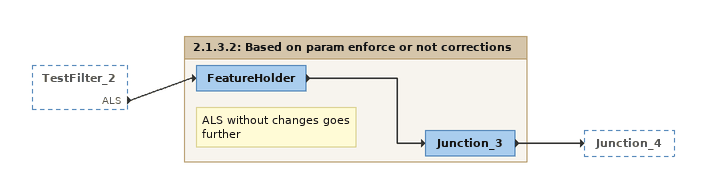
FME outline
TestFilter_2 [outside]
    ALS -> FeatureHolder

Bookmark: 2.1.3.2: Based on param enforce or not corrections
FeatureHolder
    -> Junction_3
Note: ALS without changes goes further
Junction_3
    -> Junction_4
